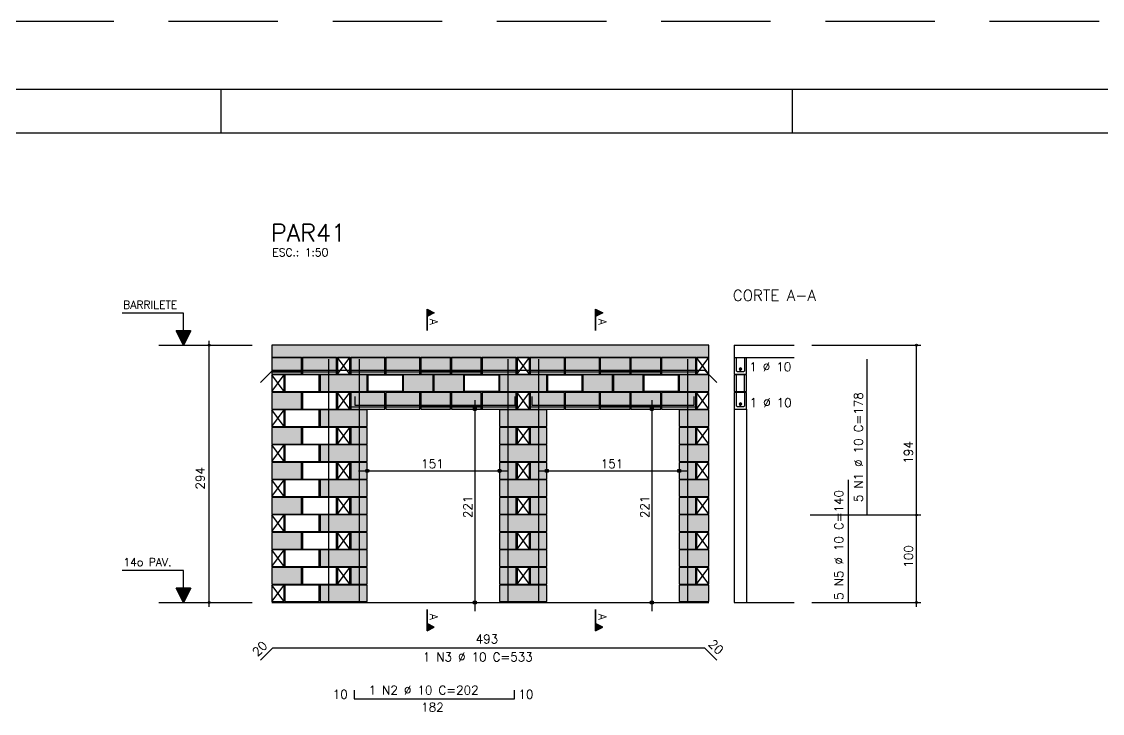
# Model space of a CAD drawing. Extents: x -1.9 to 86, y -1.6 to 60.9.
# Drawn here: x 16.45 to 41.12, y 45.14 to 60.95 of the extents above; entities that cross this region are included whole.
import ezdxf

# ---------------------------------------------------------------- set-up
doc = ezdxf.new("R2010")
doc.units = 0
doc.header["$MEASUREMENT"] = 0
doc.linetypes.add('HIDDEN', pattern=[0.375, 0.25, -0.125])
doc.layers.get('0').update_dxf_attribs({"linetype": 'CONTINUOUS'})
doc.layers.get('Defpoints').update_dxf_attribs({"linetype": 'CONTINUOUS'})
for name, color, linetype in [('ARQ_FOLHA', 7, 'CONTINUOUS'), ('PENA_01', 1, 'CONTINUOUS'), ('PENA_02', 2, 'CONTINUOUS'), ('PENA_03', 3, 'CONTINUOUS'), ('PENA_05', 5, 'CONTINUOUS'), ('PENA_06', 6, 'CONTINUOUS'), ('PENA_09', 254, 'CONTINUOUS'), ('PENA_11', 252, 'CONTINUOUS'), ('PENA_19', 240, 'CONTINUOUS'), ('PENA_21', 100, 'CONTINUOUS'), ('PENA_23', 50, 'CONTINUOUS')]:
    doc.layers.add(name, color=color, linetype=linetype)
doc.styles.get("Standard").update_dxf_attribs({"font": 'ROMANS.SHX'})

# ---------------------------------------------------------------- blocks, each defined once
blk = doc.blocks.new('FOLHA A1 - 841 X 594')
at = {"layer": 'ARQ_FOLHA', "color": 1}
for p, q in [((-631, 584), (-631, 594)), ((-500.5, 584), (-500.5, 594))]:
    blk.add_line(p, q, dxfattribs=at)
for points in [[(-841, 0), (0, 0), (0, 594), (-841, 594)], [(-816, 10), (-10, 10), (-10, 584), (-816, 584)]]:
    blk.add_lwpolyline(points, close=True, dxfattribs=at)
at = {"layer": 'Defpoints', "color": 8, "linetype": 'HIDDEN', "ltscale": 100}
blk.add_lwpolyline([(-860.5, 609.5), (-860.5, -15.5), (19.5, -15.5), (19.5, 609.5)], close=True, dxfattribs=at)
blk = doc.blocks.new('*U24')
blk.add_blockref('FOLHA A1 - 841 X 594', (0, 0))

msp = doc.modelspace()

# ---------------------------------------------------------------- linework, layer by layer
at = {"layer": 'PENA_01', "linetype": 'Continuous'}
for p, q in [((19.582, 53.553), (21.713, 53.553)), ((22.161, 52.943), (22.841, 52.943)), ((22.861, 52.943), (23.641, 52.943)), ((23.961, 52.943), (24.741, 52.943)), ((24.761, 52.943), (25.541, 52.943)), ((25.561, 52.943), (26.241, 52.943)), ((26.261, 52.943), (26.941, 52.943)), ((26.961, 52.943), (27.741, 52.943)), ((28.061, 52.943), (28.841, 52.943)), ((28.861, 52.943), (29.641, 52.943)), ((29.661, 52.943), (30.341, 52.943)), ((30.361, 52.943), (31.041, 52.943)), ((31.061, 52.943), (31.841, 52.943)), ((23.961, 52.143), (24.741, 52.143)), ((24.761, 52.143), (25.541, 52.143)), ((25.561, 52.143), (26.241, 52.143)), ((26.261, 52.143), (26.941, 52.143)), ((26.795, 52.293), (26.795, 47.473)), ((26.801, 52.093), (26.995, 52.093)), ((26.961, 52.143), (27.741, 52.143)), ((28.061, 52.143), (28.841, 52.143)), ((28.861, 52.143), (29.641, 52.143)), ((29.661, 52.143), (30.341, 52.143)), ((30.361, 52.143), (31.041, 52.143)), ((30.836, 52.293), (30.836, 47.473)), ((30.901, 52.093), (31.036, 52.093)), ((31.061, 52.143), (31.841, 52.143)), ((24.141, 50.683), (27.561, 50.683)), ((28.241, 50.683), (31.661, 50.683)), ((19.582, 47.673), (21.713, 47.673)), ((26.66, 47.673), (26.995, 47.673)), ((30.964, 47.673), (31.036, 47.673))]:
    msp.add_line(p, q, dxfattribs=at)
at = {"layer": 'PENA_02', "linetype": 'Continuous'}
for p, q in [((23.941, 53.273), (23.661, 53.273)), ((23.661, 53.273), (23.661, 52.893)), ((23.941, 52.893), (23.941, 53.273)), ((28.041, 53.273), (27.761, 53.273)), ((27.761, 53.273), (27.761, 52.893)), ((28.041, 52.893), (28.041, 53.273)), ((32.141, 53.273), (31.861, 53.273)), ((31.861, 53.273), (31.861, 52.893)), ((32.141, 52.893), (32.141, 53.273)), ((22.441, 52.873), (22.161, 52.873)), ((22.161, 52.873), (22.161, 52.493)), ((22.441, 52.493), (22.441, 52.873)), ((23.661, 52.893), (23.941, 52.893)), ((27.761, 52.893), (28.041, 52.893)), ((31.861, 52.893), (32.141, 52.893)), ((22.161, 52.493), (22.441, 52.493)), ((23.941, 52.473), (23.661, 52.473)), ((23.661, 52.473), (23.661, 52.093)), ((23.941, 52.093), (23.941, 52.473)), ((28.041, 52.473), (27.761, 52.473)), ((27.761, 52.473), (27.761, 52.093)), ((28.041, 52.093), (28.041, 52.473)), ((32.141, 52.473), (31.861, 52.473)), ((31.861, 52.473), (31.861, 52.093)), ((32.141, 52.093), (32.141, 52.473)), ((22.441, 52.073), (22.161, 52.073)), ((22.161, 52.073), (22.161, 51.693)), ((22.441, 51.693), (22.441, 52.073)), ((23.661, 52.093), (23.941, 52.093)), ((27.761, 52.093), (28.041, 52.093)), ((31.861, 52.093), (32.141, 52.093)), ((22.161, 51.693), (22.441, 51.693)), ((23.941, 51.673), (23.661, 51.673)), ((23.661, 51.673), (23.661, 51.293)), ((23.941, 51.293), (23.941, 51.673)), ((28.041, 51.673), (27.761, 51.673)), ((27.761, 51.673), (27.761, 51.293)), ((28.041, 51.293), (28.041, 51.673)), ((32.141, 51.673), (31.861, 51.673)), ((31.861, 51.673), (31.861, 51.293)), ((32.141, 51.293), (32.141, 51.673)), ((22.441, 51.273), (22.161, 51.273)), ((22.161, 51.273), (22.161, 50.893)), ((22.441, 50.893), (22.441, 51.273)), ((23.661, 51.293), (23.941, 51.293)), ((27.761, 51.293), (28.041, 51.293)), ((31.861, 51.293), (32.141, 51.293)), ((22.161, 50.893), (22.441, 50.893)), ((23.941, 50.873), (23.661, 50.873)), ((23.661, 50.873), (23.661, 50.493)), ((23.941, 50.493), (23.941, 50.873)), ((28.041, 50.873), (27.761, 50.873)), ((27.761, 50.873), (27.761, 50.493)), ((28.041, 50.493), (28.041, 50.873)), ((32.141, 50.873), (31.861, 50.873)), ((31.861, 50.873), (31.861, 50.493)), ((32.141, 50.493), (32.141, 50.873)), ((22.441, 50.473), (22.161, 50.473)), ((22.161, 50.473), (22.161, 50.093)), ((22.441, 50.093), (22.441, 50.473)), ((23.661, 50.493), (23.941, 50.493)), ((27.761, 50.493), (28.041, 50.493)), ((31.861, 50.493), (32.141, 50.493)), ((22.161, 50.093), (22.441, 50.093)), ((23.941, 50.073), (23.661, 50.073)), ((23.661, 50.073), (23.661, 49.693)), ((23.941, 49.693), (23.941, 50.073)), ((28.041, 50.073), (27.761, 50.073)), ((27.761, 50.073), (27.761, 49.693)), ((28.041, 49.693), (28.041, 50.073)), ((32.141, 50.073), (31.861, 50.073)), ((31.861, 50.073), (31.861, 49.693)), ((32.141, 49.693), (32.141, 50.073)), ((22.441, 49.673), (22.161, 49.673)), ((22.161, 49.673), (22.161, 49.293)), ((22.441, 49.293), (22.441, 49.673)), ((23.661, 49.693), (23.941, 49.693)), ((27.761, 49.693), (28.041, 49.693)), ((31.861, 49.693), (32.141, 49.693)), ((22.161, 49.293), (22.441, 49.293)), ((23.941, 49.273), (23.661, 49.273)), ((23.661, 49.273), (23.661, 48.893)), ((23.941, 48.893), (23.941, 49.273)), ((28.041, 49.273), (27.761, 49.273)), ((27.761, 49.273), (27.761, 48.893)), ((28.041, 48.893), (28.041, 49.273)), ((32.141, 49.273), (31.861, 49.273)), ((31.861, 49.273), (31.861, 48.893)), ((32.141, 48.893), (32.141, 49.273)), ((22.441, 48.873), (22.161, 48.873)), ((22.161, 48.873), (22.161, 48.493)), ((22.441, 48.493), (22.441, 48.873)), ((23.661, 48.893), (23.941, 48.893)), ((27.761, 48.893), (28.041, 48.893)), ((31.861, 48.893), (32.141, 48.893)), ((22.161, 48.493), (22.441, 48.493)), ((23.941, 48.473), (23.661, 48.473)), ((23.661, 48.473), (23.661, 48.093)), ((23.941, 48.093), (23.941, 48.473)), ((28.041, 48.473), (27.761, 48.473)), ((27.761, 48.473), (27.761, 48.093)), ((28.041, 48.093), (28.041, 48.473)), ((32.141, 48.473), (31.861, 48.473)), ((31.861, 48.473), (31.861, 48.093)), ((32.141, 48.093), (32.141, 48.473)), ((22.441, 48.073), (22.161, 48.073)), ((22.161, 48.073), (22.161, 47.693)), ((22.441, 47.693), (22.441, 48.073)), ((23.661, 48.093), (23.941, 48.093)), ((27.761, 48.093), (28.041, 48.093)), ((31.861, 48.093), (32.141, 48.093)), ((22.161, 47.693), (22.441, 47.693)), ((22.161, 47.673), (32.141, 47.673))]:
    msp.add_line(p, q, dxfattribs=at)
for points in [[(22.161, 53.273), (32.141, 53.273), (32.141, 53.553), (22.161, 53.553), (22.161, 53.273)], [(22.161, 52.893), (22.841, 52.893), (22.841, 53.273), (22.161, 53.273), (22.161, 52.893)], [(22.861, 52.893), (23.641, 52.893), (23.641, 53.273), (22.861, 53.273), (22.861, 52.893)], [(23.961, 52.893), (24.741, 52.893), (24.741, 53.273), (23.961, 53.273), (23.961, 52.893)], [(24.761, 52.893), (25.541, 52.893), (25.541, 53.273), (24.761, 53.273), (24.761, 52.893)], [(25.561, 52.893), (26.241, 52.893), (26.241, 53.273), (25.561, 53.273), (25.561, 52.893)], [(26.261, 52.893), (26.941, 52.893), (26.941, 53.273), (26.261, 53.273), (26.261, 52.893)], [(26.961, 52.893), (27.741, 52.893), (27.741, 53.273), (26.961, 53.273), (26.961, 52.893)], [(28.061, 52.893), (28.841, 52.893), (28.841, 53.273), (28.061, 53.273), (28.061, 52.893)], [(28.861, 52.893), (29.641, 52.893), (29.641, 53.273), (28.861, 53.273), (28.861, 52.893)], [(29.661, 52.893), (30.341, 52.893), (30.341, 53.273), (29.661, 53.273), (29.661, 52.893)], [(30.361, 52.893), (31.041, 52.893), (31.041, 53.273), (30.361, 53.273), (30.361, 52.893)], [(31.061, 52.893), (31.841, 52.893), (31.841, 53.273), (31.061, 53.273), (31.061, 52.893)], [(22.461, 52.493), (23.241, 52.493), (23.241, 52.873), (22.461, 52.873), (22.461, 52.493)], [(23.261, 52.493), (24.341, 52.493), (24.341, 52.873), (23.261, 52.873), (23.261, 52.493)], [(24.361, 52.873), (25.141, 52.873), (25.141, 52.493), (24.361, 52.493), (24.361, 52.873)], [(25.161, 52.493), (25.841, 52.493), (25.841, 52.873), (25.161, 52.873), (25.161, 52.493)], [(25.861, 52.493), (26.541, 52.493), (26.541, 52.873), (25.861, 52.873), (25.861, 52.493)], [(26.561, 52.873), (27.341, 52.873), (27.341, 52.493), (26.561, 52.493), (26.561, 52.873)], [(27.361, 52.493), (28.441, 52.493), (28.441, 52.873), (27.361, 52.873), (27.361, 52.493)], [(28.461, 52.873), (29.241, 52.873), (29.241, 52.493), (28.461, 52.493), (28.461, 52.873)], [(29.261, 52.493), (29.941, 52.493), (29.941, 52.873), (29.261, 52.873), (29.261, 52.493)], [(29.961, 52.493), (30.641, 52.493), (30.641, 52.873), (29.961, 52.873), (29.961, 52.493)], [(30.661, 52.873), (31.441, 52.873), (31.441, 52.493), (30.661, 52.493), (30.661, 52.873)], [(31.461, 52.493), (32.141, 52.493), (32.141, 52.873), (31.461, 52.873), (31.461, 52.493)], [(22.161, 52.093), (22.841, 52.093), (22.841, 52.473), (22.161, 52.473), (22.161, 52.093)], [(22.861, 52.093), (23.641, 52.093), (23.641, 52.473), (22.861, 52.473), (22.861, 52.093)], [(23.961, 52.093), (24.741, 52.093), (24.741, 52.473), (23.961, 52.473), (23.961, 52.093)], [(24.761, 52.093), (25.541, 52.093), (25.541, 52.473), (24.761, 52.473), (24.761, 52.093)], [(25.561, 52.093), (26.241, 52.093), (26.241, 52.473), (25.561, 52.473), (25.561, 52.093)], [(26.261, 52.093), (26.941, 52.093), (26.941, 52.473), (26.261, 52.473), (26.261, 52.093)], [(26.961, 52.093), (27.741, 52.093), (27.741, 52.473), (26.961, 52.473), (26.961, 52.093)], [(28.061, 52.093), (28.841, 52.093), (28.841, 52.473), (28.061, 52.473), (28.061, 52.093)], [(28.861, 52.093), (29.641, 52.093), (29.641, 52.473), (28.861, 52.473), (28.861, 52.093)], [(29.661, 52.093), (30.341, 52.093), (30.341, 52.473), (29.661, 52.473), (29.661, 52.093)], [(30.361, 52.093), (31.041, 52.093), (31.041, 52.473), (30.361, 52.473), (30.361, 52.093)], [(31.061, 52.093), (31.841, 52.093), (31.841, 52.473), (31.061, 52.473), (31.061, 52.093)], [(22.461, 51.693), (23.241, 51.693), (23.241, 52.073), (22.461, 52.073), (22.461, 51.693)], [(23.261, 51.693), (24.341, 51.693), (24.341, 52.073), (23.261, 52.073), (23.261, 51.693)], [(27.361, 51.693), (28.441, 51.693), (28.441, 52.073), (27.361, 52.073), (27.361, 51.693)], [(31.461, 51.693), (32.141, 51.693), (32.141, 52.073), (31.461, 52.073), (31.461, 51.693)], [(22.161, 51.293), (22.841, 51.293), (22.841, 51.673), (22.161, 51.673), (22.161, 51.293)], [(22.861, 51.293), (23.641, 51.293), (23.641, 51.673), (22.861, 51.673), (22.861, 51.293)], [(23.961, 51.293), (24.341, 51.293), (24.341, 51.673), (23.961, 51.673), (23.961, 51.293)], [(27.361, 51.293), (27.741, 51.293), (27.741, 51.673), (27.361, 51.673), (27.361, 51.293)], [(28.061, 51.293), (28.441, 51.293), (28.441, 51.673), (28.061, 51.673), (28.061, 51.293)], [(31.461, 51.293), (31.841, 51.293), (31.841, 51.673), (31.461, 51.673), (31.461, 51.293)], [(22.461, 50.893), (23.241, 50.893), (23.241, 51.273), (22.461, 51.273), (22.461, 50.893)], [(23.261, 50.893), (24.341, 50.893), (24.341, 51.273), (23.261, 51.273), (23.261, 50.893)], [(27.361, 50.893), (28.441, 50.893), (28.441, 51.273), (27.361, 51.273), (27.361, 50.893)], [(31.461, 50.893), (32.141, 50.893), (32.141, 51.273), (31.461, 51.273), (31.461, 50.893)], [(22.161, 50.493), (22.841, 50.493), (22.841, 50.873), (22.161, 50.873), (22.161, 50.493)], [(22.861, 50.493), (23.641, 50.493), (23.641, 50.873), (22.861, 50.873), (22.861, 50.493)], [(23.961, 50.493), (24.341, 50.493), (24.341, 50.873), (23.961, 50.873), (23.961, 50.493)], [(27.361, 50.493), (27.741, 50.493), (27.741, 50.873), (27.361, 50.873), (27.361, 50.493)], [(28.061, 50.493), (28.441, 50.493), (28.441, 50.873), (28.061, 50.873), (28.061, 50.493)], [(31.461, 50.493), (31.841, 50.493), (31.841, 50.873), (31.461, 50.873), (31.461, 50.493)], [(22.461, 50.093), (23.241, 50.093), (23.241, 50.473), (22.461, 50.473), (22.461, 50.093)], [(23.261, 50.093), (24.341, 50.093), (24.341, 50.473), (23.261, 50.473), (23.261, 50.093)], [(27.361, 50.093), (28.441, 50.093), (28.441, 50.473), (27.361, 50.473), (27.361, 50.093)], [(31.461, 50.093), (32.141, 50.093), (32.141, 50.473), (31.461, 50.473), (31.461, 50.093)], [(22.161, 49.693), (22.841, 49.693), (22.841, 50.073), (22.161, 50.073), (22.161, 49.693)], [(22.861, 49.693), (23.641, 49.693), (23.641, 50.073), (22.861, 50.073), (22.861, 49.693)], [(23.961, 49.693), (24.341, 49.693), (24.341, 50.073), (23.961, 50.073), (23.961, 49.693)], [(27.361, 49.693), (27.741, 49.693), (27.741, 50.073), (27.361, 50.073), (27.361, 49.693)], [(28.061, 49.693), (28.441, 49.693), (28.441, 50.073), (28.061, 50.073), (28.061, 49.693)], [(31.461, 49.693), (31.841, 49.693), (31.841, 50.073), (31.461, 50.073), (31.461, 49.693)], [(22.461, 49.293), (23.241, 49.293), (23.241, 49.673), (22.461, 49.673), (22.461, 49.293)], [(23.261, 49.293), (24.341, 49.293), (24.341, 49.673), (23.261, 49.673), (23.261, 49.293)], [(27.361, 49.293), (28.441, 49.293), (28.441, 49.673), (27.361, 49.673), (27.361, 49.293)], [(31.461, 49.293), (32.141, 49.293), (32.141, 49.673), (31.461, 49.673), (31.461, 49.293)], [(22.161, 48.893), (22.841, 48.893), (22.841, 49.273), (22.161, 49.273), (22.161, 48.893)], [(22.861, 48.893), (23.641, 48.893), (23.641, 49.273), (22.861, 49.273), (22.861, 48.893)], [(23.961, 48.893), (24.341, 48.893), (24.341, 49.273), (23.961, 49.273), (23.961, 48.893)], [(27.361, 48.893), (27.741, 48.893), (27.741, 49.273), (27.361, 49.273), (27.361, 48.893)], [(28.061, 48.893), (28.441, 48.893), (28.441, 49.273), (28.061, 49.273), (28.061, 48.893)], [(31.461, 48.893), (31.841, 48.893), (31.841, 49.273), (31.461, 49.273), (31.461, 48.893)], [(22.461, 48.493), (23.241, 48.493), (23.241, 48.873), (22.461, 48.873), (22.461, 48.493)], [(23.261, 48.493), (24.341, 48.493), (24.341, 48.873), (23.261, 48.873), (23.261, 48.493)], [(27.361, 48.493), (28.441, 48.493), (28.441, 48.873), (27.361, 48.873), (27.361, 48.493)], [(31.461, 48.493), (32.141, 48.493), (32.141, 48.873), (31.461, 48.873), (31.461, 48.493)], [(22.161, 48.093), (22.841, 48.093), (22.841, 48.473), (22.161, 48.473), (22.161, 48.093)], [(22.861, 48.093), (23.641, 48.093), (23.641, 48.473), (22.861, 48.473), (22.861, 48.093)], [(23.961, 48.093), (24.341, 48.093), (24.341, 48.473), (23.961, 48.473), (23.961, 48.093)], [(27.361, 48.093), (27.741, 48.093), (27.741, 48.473), (27.361, 48.473), (27.361, 48.093)], [(28.061, 48.093), (28.441, 48.093), (28.441, 48.473), (28.061, 48.473), (28.061, 48.093)], [(31.461, 48.093), (31.841, 48.093), (31.841, 48.473), (31.461, 48.473), (31.461, 48.093)], [(22.461, 47.693), (23.241, 47.693), (23.241, 48.073), (22.461, 48.073), (22.461, 47.693)], [(23.261, 47.693), (24.341, 47.693), (24.341, 48.073), (23.261, 48.073), (23.261, 47.693)], [(27.361, 47.693), (28.441, 47.693), (28.441, 48.073), (27.361, 48.073), (27.361, 47.693)], [(31.461, 47.693), (32.141, 47.693), (32.141, 48.073), (31.461, 48.073), (31.461, 47.693)]]:
    msp.add_lwpolyline(points, dxfattribs=at)
for centre, radius in [((20.728, 53.553), 0.02), ((20.728, 53.553), 0.01), ((36.881, 53.553), 0.02), ((36.881, 53.553), 0.01), ((26.795, 52.093), 0.04), ((26.795, 52.093), 0.02), ((30.836, 52.093), 0.04), ((30.836, 52.093), 0.02), ((24.341, 50.683), 0.04), ((24.341, 50.683), 0.02), ((27.361, 50.683), 0.04), ((27.361, 50.683), 0.02), ((28.441, 50.683), 0.04), ((28.441, 50.683), 0.02), ((31.461, 50.683), 0.04), ((31.461, 50.683), 0.02), ((36.881, 49.673), 0.02), ((36.881, 49.673), 0.01), ((20.728, 47.673), 0.02), ((20.728, 47.673), 0.01), ((26.795, 47.673), 0.04), ((26.795, 47.673), 0.02), ((30.836, 47.673), 0.04), ((30.836, 47.673), 0.02), ((36.881, 47.673), 0.02), ((36.881, 47.673), 0.01)]:
    msp.add_circle(centre, radius, dxfattribs=at)
at = {"layer": 'PENA_03', "linetype": 'Continuous'}
for p, q in [((25.704, 53.889), (25.704, 54.375)), ((25.704, 54.375), (25.87, 54.292)), ((25.705, 54.374), (25.705, 54.21)), ((25.705, 54.374), (25.869, 54.292)), ((25.869, 54.292), (25.705, 54.21)), ((25.87, 54.292), (25.705, 54.21)), ((25.717, 54.369), (25.717, 54.216)), ((25.73, 54.363), (25.73, 54.222)), ((25.743, 54.356), (25.743, 54.229)), ((25.755, 54.35), (25.755, 54.235)), ((25.768, 54.343), (25.768, 54.241)), ((25.781, 54.337), (25.781, 54.248)), ((25.794, 54.331), (25.794, 54.254)), ((25.807, 54.324), (25.807, 54.26)), ((25.819, 54.318), (25.819, 54.267)), ((25.832, 54.311), (25.832, 54.273)), ((25.845, 54.305), (25.845, 54.28)), ((25.858, 54.299), (25.858, 54.286)), ((29.553, 53.889), (29.553, 54.375)), ((29.553, 54.375), (29.719, 54.292)), ((29.554, 54.374), (29.554, 54.21)), ((29.554, 54.374), (29.718, 54.292)), ((29.718, 54.292), (29.554, 54.21)), ((29.719, 54.292), (29.554, 54.21)), ((29.566, 54.369), (29.566, 54.216)), ((29.579, 54.363), (29.579, 54.222)), ((29.592, 54.356), (29.592, 54.229)), ((29.604, 54.35), (29.604, 54.235)), ((29.617, 54.343), (29.617, 54.241)), ((29.63, 54.337), (29.63, 54.248)), ((29.643, 54.331), (29.643, 54.254)), ((29.655, 54.324), (29.655, 54.26)), ((29.668, 54.318), (29.668, 54.267)), ((29.681, 54.311), (29.681, 54.273)), ((29.694, 54.305), (29.694, 54.28)), ((29.707, 54.299), (29.707, 54.286)), ((20.141, 54.284), (18.741, 54.284)), ((20.141, 53.884), (20.141, 54.284)), ((20.143, 53.884), (20.143, 54.286)), ((25.705, 54.21), (25.705, 53.889)), ((29.554, 54.21), (29.554, 53.889)), ((20.142, 53.553), (19.976, 53.884)), ((19.976, 53.884), (20.141, 53.884)), ((20.142, 53.556), (19.978, 53.883)), ((20.306, 53.883), (19.978, 53.883)), ((20.295, 53.859), (19.989, 53.859)), ((20.282, 53.833), (20.002, 53.833)), ((20.27, 53.808), (20.014, 53.808)), ((20.308, 53.884), (20.142, 53.553)), ((20.306, 53.883), (20.142, 53.556)), ((20.143, 53.884), (20.308, 53.884)), ((20.257, 53.782), (20.027, 53.782)), ((20.244, 53.757), (20.04, 53.757)), ((20.231, 53.731), (20.053, 53.731)), ((20.219, 53.706), (20.065, 53.706)), ((20.206, 53.68), (20.078, 53.68)), ((20.193, 53.655), (20.091, 53.655)), ((20.18, 53.629), (20.104, 53.629)), ((20.168, 53.604), (20.116, 53.604)), ((20.155, 53.578), (20.129, 53.578)), ((20.728, 47.572), (20.728, 53.653)), ((32.721, 53.553), (32.721, 52.893)), ((32.721, 53.553), (34.091, 53.553)), ((34.491, 53.553), (36.981, 53.553)), ((36.881, 47.572), (36.881, 53.553)), ((23.661, 52.893), (23.941, 53.273)), ((23.941, 52.893), (23.661, 53.273)), ((27.761, 52.893), (28.041, 53.273)), ((28.041, 52.893), (27.761, 53.273)), ((31.861, 52.893), (32.141, 53.273)), ((32.141, 52.893), (31.861, 53.273)), ((32.721, 53.273), (34.091, 53.273)), ((22.161, 52.493), (22.441, 52.873)), ((22.441, 52.493), (22.161, 52.873)), ((32.771, 52.493), (32.771, 52.873)), ((32.951, 52.493), (32.951, 52.873)), ((23.661, 52.093), (23.941, 52.473)), ((23.941, 52.093), (23.661, 52.473)), ((27.761, 52.093), (28.041, 52.473)), ((28.041, 52.093), (27.761, 52.473)), ((31.861, 52.093), (32.141, 52.473)), ((32.141, 52.093), (31.861, 52.473)), ((33.001, 52.473), (32.721, 52.473)), ((32.721, 52.473), (32.721, 52.093)), ((22.161, 51.693), (22.441, 52.073)), ((22.441, 51.693), (22.161, 52.073)), ((26.601, 52.093), (26.601, 52.093)), ((30.701, 52.093), (30.701, 52.093)), ((32.721, 52.093), (32.721, 47.673)), ((33.001, 52.093), (33.001, 47.673)), ((23.661, 51.293), (23.941, 51.673)), ((23.941, 51.293), (23.661, 51.673)), ((27.761, 51.293), (28.041, 51.673)), ((28.041, 51.293), (27.761, 51.673)), ((31.861, 51.293), (32.141, 51.673)), ((32.141, 51.293), (31.861, 51.673)), ((22.161, 50.893), (22.441, 51.273)), ((22.441, 50.893), (22.161, 51.273)), ((23.661, 50.493), (23.941, 50.873)), ((23.941, 50.493), (23.661, 50.873)), ((27.761, 50.493), (28.041, 50.873)), ((28.041, 50.493), (27.761, 50.873)), ((31.861, 50.493), (32.141, 50.873)), ((32.141, 50.493), (31.861, 50.873)), ((24.341, 50.683), (24.341, 50.683)), ((27.361, 50.683), (27.361, 50.683)), ((28.441, 50.683), (28.441, 50.683)), ((31.461, 50.683), (31.461, 50.683)), ((22.161, 50.093), (22.441, 50.473)), ((22.441, 50.093), (22.161, 50.473)), ((23.661, 49.693), (23.941, 50.073)), ((23.941, 49.693), (23.661, 50.073)), ((27.761, 49.693), (28.041, 50.073)), ((28.041, 49.693), (27.761, 50.073)), ((31.861, 49.693), (32.141, 50.073)), ((32.141, 49.693), (31.861, 50.073)), ((22.161, 49.293), (22.441, 49.673)), ((22.441, 49.293), (22.161, 49.673)), ((34.449, 49.673), (36.981, 49.673)), ((23.661, 48.893), (23.941, 49.273)), ((23.941, 48.893), (23.661, 49.273)), ((27.761, 48.893), (28.041, 49.273)), ((28.041, 48.893), (27.761, 49.273)), ((31.861, 48.893), (32.141, 49.273)), ((32.141, 48.893), (31.861, 49.273)), ((22.161, 48.493), (22.441, 48.873)), ((22.441, 48.493), (22.161, 48.873)), ((20.141, 48.404), (18.741, 48.404)), ((20.141, 48.004), (20.141, 48.404)), ((20.143, 48.004), (20.143, 48.406)), ((23.661, 48.093), (23.941, 48.473)), ((23.941, 48.093), (23.661, 48.473)), ((27.761, 48.093), (28.041, 48.473)), ((28.041, 48.093), (27.761, 48.473)), ((31.861, 48.093), (32.141, 48.473)), ((32.141, 48.093), (31.861, 48.473)), ((20.142, 47.673), (19.976, 48.004)), ((19.976, 48.004), (20.141, 48.004)), ((20.142, 47.676), (19.978, 48.003)), ((20.306, 48.003), (19.978, 48.003)), ((20.295, 47.979), (19.989, 47.979)), ((20.282, 47.953), (20.002, 47.953)), ((20.27, 47.928), (20.014, 47.928)), ((20.257, 47.902), (20.027, 47.902)), ((20.244, 47.877), (20.04, 47.877)), ((20.308, 48.004), (20.142, 47.673)), ((20.306, 48.003), (20.142, 47.676)), ((20.143, 48.004), (20.308, 48.004)), ((22.161, 47.693), (22.441, 48.073)), ((22.441, 47.693), (22.161, 48.073)), ((20.231, 47.851), (20.053, 47.851)), ((20.219, 47.826), (20.065, 47.826)), ((20.206, 47.8), (20.078, 47.8)), ((20.193, 47.775), (20.091, 47.775)), ((20.18, 47.749), (20.104, 47.749)), ((20.168, 47.724), (20.116, 47.724)), ((20.155, 47.698), (20.129, 47.698)), ((26.46, 47.673), (26.46, 47.673)), ((30.764, 47.673), (30.764, 47.673)), ((32.721, 47.673), (34.091, 47.673)), ((34.491, 47.673), (36.981, 47.673)), ((25.704, 47.512), (25.704, 47.026)), ((25.705, 47.191), (25.705, 47.512)), ((29.553, 47.512), (29.553, 47.026)), ((29.554, 47.191), (29.554, 47.512)), ((25.705, 47.027), (25.705, 47.191)), ((25.869, 47.109), (25.705, 47.191)), ((25.87, 47.109), (25.705, 47.191)), ((25.717, 47.032), (25.717, 47.185)), ((25.73, 47.039), (25.73, 47.179)), ((25.743, 47.045), (25.743, 47.173)), ((25.755, 47.051), (25.755, 47.166)), ((25.768, 47.058), (25.768, 47.16)), ((25.781, 47.064), (25.781, 47.153)), ((25.794, 47.07), (25.794, 47.147)), ((25.807, 47.077), (25.807, 47.141)), ((25.819, 47.083), (25.819, 47.134)), ((29.554, 47.027), (29.554, 47.191)), ((29.718, 47.109), (29.554, 47.191)), ((29.719, 47.109), (29.554, 47.191)), ((29.566, 47.032), (29.566, 47.185)), ((29.579, 47.039), (29.579, 47.179)), ((29.592, 47.045), (29.592, 47.173)), ((29.604, 47.051), (29.604, 47.166)), ((29.617, 47.058), (29.617, 47.16)), ((29.63, 47.064), (29.63, 47.153)), ((29.643, 47.07), (29.643, 47.147)), ((29.655, 47.077), (29.655, 47.141)), ((29.668, 47.083), (29.668, 47.134)), ((25.704, 47.026), (25.87, 47.109)), ((25.705, 47.027), (25.869, 47.109)), ((25.832, 47.09), (25.832, 47.128)), ((25.845, 47.096), (25.845, 47.122)), ((25.858, 47.102), (25.858, 47.115)), ((29.553, 47.026), (29.719, 47.109)), ((29.554, 47.027), (29.718, 47.109)), ((29.681, 47.09), (29.681, 47.128)), ((29.694, 47.096), (29.694, 47.122)), ((29.707, 47.102), (29.707, 47.115))]:
    msp.add_line(p, q, dxfattribs=at)
for points in [[(32.721, 52.893), (33.001, 52.893), (33.001, 53.273)], [(32.951, 53.273), (32.951, 52.963), (32.931, 52.943), (32.791, 52.943), (32.771, 52.963), (32.771, 53.273)], [(32.721, 52.493), (33.001, 52.493), (33.001, 52.873), (32.721, 52.873), (32.721, 52.493)], [(32.887, 53.008), (32.885, 53.018), (32.879, 53.026), (32.87, 53.031), (32.86, 53.032), (32.85, 53.029), (32.842, 53.022), (32.838, 53.013), (32.838, 53.002), (32.842, 52.993), (32.85, 52.986), (32.86, 52.983), (32.87, 52.984), (32.879, 52.989), (32.885, 52.997), (32.887, 53.008)], [(32.721, 52.093), (33.001, 52.093), (33.001, 52.473)], [(32.951, 52.473), (32.951, 52.163), (32.931, 52.143), (32.791, 52.143), (32.771, 52.163), (32.771, 52.473)], [(32.887, 52.208), (32.885, 52.218), (32.879, 52.226), (32.87, 52.231), (32.86, 52.232), (32.85, 52.229), (32.842, 52.222), (32.838, 52.213), (32.838, 52.202), (32.842, 52.193), (32.85, 52.186), (32.86, 52.183), (32.87, 52.184), (32.879, 52.189), (32.885, 52.197), (32.887, 52.208)]]:
    msp.add_lwpolyline(points, dxfattribs=at)
for centre in [(32.862, 53.008), (32.862, 52.208)]:
    msp.add_circle(centre, 0.025, dxfattribs=at)
for points in [[(32.887, 53.008), (32.842, 53.022), (32.838, 53.013)], [(32.887, 53.008), (32.838, 53.013), (32.838, 53.002)], [(32.887, 53.008), (32.838, 53.002), (32.842, 52.993)], [(32.887, 53.008), (32.85, 53.029), (32.839, 53.016)], [(32.887, 53.008), (32.839, 53.016), (32.839, 52.999)], [(32.887, 53.008), (32.839, 52.999), (32.85, 52.986)], [(32.887, 53.008), (32.85, 53.029), (32.842, 53.022)], [(32.887, 53.008), (32.842, 52.993), (32.85, 52.986)], [(32.887, 53.008), (32.867, 53.032), (32.85, 53.029)], [(32.887, 53.008), (32.86, 53.032), (32.85, 53.029)], [(32.887, 53.008), (32.85, 52.986), (32.867, 52.983)], [(32.887, 53.008), (32.85, 52.986), (32.86, 52.983)], [(32.887, 53.008), (32.87, 53.031), (32.86, 53.032)], [(32.887, 53.008), (32.86, 52.983), (32.87, 52.984)], [(32.887, 53.008), (32.881, 53.024), (32.867, 53.032)], [(32.887, 53.008), (32.867, 52.983), (32.881, 52.991)], [(32.887, 53.008), (32.879, 53.026), (32.87, 53.031)], [(32.887, 53.008), (32.87, 52.984), (32.879, 52.989)], [(32.887, 53.008), (32.885, 53.018), (32.879, 53.026)], [(32.887, 53.008), (32.879, 52.989), (32.885, 52.997)], [(32.887, 53.008), (32.881, 52.991), (32.887, 53.008)], [(32.887, 53.008), (32.885, 52.997), (32.887, 53.008)], [(32.887, 52.208), (32.842, 52.222), (32.838, 52.213)], [(32.887, 52.208), (32.838, 52.213), (32.838, 52.202)], [(32.887, 52.208), (32.838, 52.202), (32.842, 52.193)], [(32.887, 52.208), (32.85, 52.229), (32.839, 52.216)], [(32.887, 52.208), (32.839, 52.216), (32.839, 52.199)], [(32.887, 52.208), (32.839, 52.199), (32.85, 52.186)], [(32.887, 52.208), (32.85, 52.229), (32.842, 52.222)], [(32.887, 52.208), (32.842, 52.193), (32.85, 52.186)], [(32.887, 52.208), (32.867, 52.232), (32.85, 52.229)], [(32.887, 52.208), (32.86, 52.232), (32.85, 52.229)], [(32.887, 52.208), (32.85, 52.186), (32.867, 52.183)], [(32.887, 52.208), (32.85, 52.186), (32.86, 52.183)], [(32.887, 52.208), (32.87, 52.231), (32.86, 52.232)], [(32.887, 52.208), (32.86, 52.183), (32.87, 52.184)], [(32.887, 52.208), (32.881, 52.224), (32.867, 52.232)], [(32.887, 52.208), (32.867, 52.183), (32.881, 52.191)], [(32.887, 52.208), (32.879, 52.226), (32.87, 52.231)], [(32.887, 52.208), (32.87, 52.184), (32.879, 52.189)], [(32.887, 52.208), (32.885, 52.218), (32.879, 52.226)], [(32.887, 52.208), (32.879, 52.189), (32.885, 52.197)], [(32.887, 52.208), (32.881, 52.191), (32.887, 52.208)], [(32.887, 52.208), (32.885, 52.197), (32.887, 52.208)]]:
    msp.add_solid(points, dxfattribs=at)
at = {"layer": 'PENA_05', "linetype": 'Continuous'}
for p, q in [((35.757, 49.67), (35.757, 53.233)), ((21.904, 52.7), (22.187, 52.982)), ((22.187, 52.982), (32.04, 52.983)), ((32.04, 52.983), (32.323, 52.7)), ((24.054, 52.383), (24.054, 52.183)), ((27.714, 52.183), (27.714, 52.383)), ((28.101, 52.383), (28.101, 52.183)), ((31.801, 52.183), (31.801, 52.383)), ((24.054, 52.183), (27.714, 52.183)), ((28.101, 52.183), (31.801, 52.183)), ((35.331, 47.673), (35.331, 50.473)), ((21.904, 46.356), (22.187, 46.639)), ((22.187, 46.639), (32.04, 46.639)), ((32.04, 46.639), (32.323, 46.356)), ((24.041, 45.669), (24.041, 45.469)), ((27.701, 45.469), (27.701, 45.669)), ((24.041, 45.469), (27.701, 45.469))]:
    msp.add_line(p, q, dxfattribs=at)
for points in [[(23.451, 53.233), (23.451, 47.673)], [(24.151, 53.233), (24.151, 47.673)], [(27.551, 53.233), (27.551, 47.673)], [(28.251, 53.233), (28.251, 47.673)], [(31.651, 53.233), (31.651, 47.673)]]:
    msp.add_lwpolyline(points, dxfattribs=at)
at = {"layer": 'PENA_09', "linetype": 'Continuous'}
for points in [[(22.161, 52.943), (22.841, 52.943), (22.841, 53.273), (22.161, 53.273), (22.161, 52.943)], [(22.861, 52.943), (23.641, 52.943), (23.641, 53.273), (22.861, 53.273), (22.861, 52.943)], [(23.961, 52.943), (24.741, 52.943), (24.741, 53.273), (23.961, 53.273), (23.961, 52.943)], [(24.761, 52.943), (25.541, 52.943), (25.541, 53.273), (24.761, 53.273), (24.761, 52.943)], [(25.561, 52.943), (26.241, 52.943), (26.241, 53.273), (25.561, 53.273), (25.561, 52.943)], [(26.261, 52.943), (26.941, 52.943), (26.941, 53.273), (26.261, 53.273), (26.261, 52.943)], [(26.961, 52.943), (27.741, 52.943), (27.741, 53.273), (26.961, 53.273), (26.961, 52.943)], [(28.061, 52.943), (28.841, 52.943), (28.841, 53.273), (28.061, 53.273), (28.061, 52.943)], [(28.861, 52.943), (29.641, 52.943), (29.641, 53.273), (28.861, 53.273), (28.861, 52.943)], [(29.661, 52.943), (30.341, 52.943), (30.341, 53.273), (29.661, 53.273), (29.661, 52.943)], [(30.361, 52.943), (31.041, 52.943), (31.041, 53.273), (30.361, 53.273), (30.361, 52.943)], [(31.061, 52.943), (31.841, 52.943), (31.841, 53.273), (31.061, 53.273), (31.061, 52.943)], [(23.961, 52.143), (24.741, 52.143), (24.741, 52.473), (23.961, 52.473), (23.961, 52.143)], [(24.761, 52.143), (25.541, 52.143), (25.541, 52.473), (24.761, 52.473), (24.761, 52.143)], [(25.561, 52.143), (26.241, 52.143), (26.241, 52.473), (25.561, 52.473), (25.561, 52.143)], [(26.261, 52.143), (26.941, 52.143), (26.941, 52.473), (26.261, 52.473), (26.261, 52.143)], [(26.961, 52.143), (27.741, 52.143), (27.741, 52.473), (26.961, 52.473), (26.961, 52.143)], [(28.061, 52.143), (28.841, 52.143), (28.841, 52.473), (28.061, 52.473), (28.061, 52.143)], [(28.861, 52.143), (29.641, 52.143), (29.641, 52.473), (28.861, 52.473), (28.861, 52.143)], [(29.661, 52.143), (30.341, 52.143), (30.341, 52.473), (29.661, 52.473), (29.661, 52.143)], [(30.361, 52.143), (31.041, 52.143), (31.041, 52.473), (30.361, 52.473), (30.361, 52.143)], [(31.061, 52.143), (31.841, 52.143), (31.841, 52.473), (31.061, 52.473), (31.061, 52.143)]]:
    msp.add_lwpolyline(points, dxfattribs=at)
for points in [[(22.161, 52.943), (22.841, 52.943), (22.841, 53.273)], [(22.161, 52.943), (22.841, 53.273), (22.161, 53.273)], [(22.161, 52.943), (22.161, 53.273), (22.161, 52.943)], [(22.861, 52.943), (23.641, 52.943), (23.641, 53.273)], [(22.861, 52.943), (23.641, 53.273), (22.861, 53.273)], [(22.861, 52.943), (22.861, 53.273), (22.861, 52.943)], [(23.961, 52.943), (24.741, 52.943), (24.741, 53.273)], [(23.961, 52.943), (24.741, 53.273), (23.961, 53.273)], [(23.961, 52.943), (23.961, 53.273), (23.961, 52.943)], [(24.761, 52.943), (25.541, 52.943), (25.541, 53.273)], [(24.761, 52.943), (25.541, 53.273), (24.761, 53.273)], [(24.761, 52.943), (24.761, 53.273), (24.761, 52.943)], [(25.561, 52.943), (26.241, 52.943), (26.241, 53.273)], [(25.561, 52.943), (26.241, 53.273), (25.561, 53.273)], [(25.561, 52.943), (25.561, 53.273), (25.561, 52.943)], [(26.261, 52.943), (26.941, 52.943), (26.941, 53.273)], [(26.261, 52.943), (26.941, 53.273), (26.261, 53.273)], [(26.261, 52.943), (26.261, 53.273), (26.261, 52.943)], [(26.961, 52.943), (27.741, 52.943), (27.741, 53.273)], [(26.961, 52.943), (27.741, 53.273), (26.961, 53.273)], [(26.961, 52.943), (26.961, 53.273), (26.961, 52.943)], [(28.061, 52.943), (28.841, 52.943), (28.841, 53.273)], [(28.061, 52.943), (28.841, 53.273), (28.061, 53.273)], [(28.061, 52.943), (28.061, 53.273), (28.061, 52.943)], [(28.861, 52.943), (29.641, 52.943), (29.641, 53.273)], [(28.861, 52.943), (29.641, 53.273), (28.861, 53.273)], [(28.861, 52.943), (28.861, 53.273), (28.861, 52.943)], [(29.661, 52.943), (30.341, 52.943), (30.341, 53.273)], [(29.661, 52.943), (30.341, 53.273), (29.661, 53.273)], [(29.661, 52.943), (29.661, 53.273), (29.661, 52.943)], [(30.361, 52.943), (31.041, 52.943), (31.041, 53.273)], [(30.361, 52.943), (31.041, 53.273), (30.361, 53.273)], [(30.361, 52.943), (30.361, 53.273), (30.361, 52.943)], [(31.061, 52.943), (31.841, 52.943), (31.841, 53.273)], [(31.061, 52.943), (31.841, 53.273), (31.061, 53.273)], [(31.061, 52.943), (31.061, 53.273), (31.061, 52.943)], [(23.961, 52.143), (24.741, 52.143), (24.741, 52.473)], [(23.961, 52.143), (24.741, 52.473), (23.961, 52.473)], [(23.961, 52.143), (23.961, 52.473), (23.961, 52.143)], [(24.761, 52.143), (25.541, 52.143), (25.541, 52.473)], [(24.761, 52.143), (25.541, 52.473), (24.761, 52.473)], [(24.761, 52.143), (24.761, 52.473), (24.761, 52.143)], [(25.561, 52.143), (26.241, 52.143), (26.241, 52.473)], [(25.561, 52.143), (26.241, 52.473), (25.561, 52.473)], [(25.561, 52.143), (25.561, 52.473), (25.561, 52.143)], [(26.261, 52.143), (26.941, 52.143), (26.941, 52.473)], [(26.261, 52.143), (26.941, 52.473), (26.261, 52.473)], [(26.261, 52.143), (26.261, 52.473), (26.261, 52.143)], [(26.961, 52.143), (27.741, 52.143), (27.741, 52.473)], [(26.961, 52.143), (27.741, 52.473), (26.961, 52.473)], [(26.961, 52.143), (26.961, 52.473), (26.961, 52.143)], [(28.061, 52.143), (28.841, 52.143), (28.841, 52.473)], [(28.061, 52.143), (28.841, 52.473), (28.061, 52.473)], [(28.061, 52.143), (28.061, 52.473), (28.061, 52.143)], [(28.861, 52.143), (29.641, 52.143), (29.641, 52.473)], [(28.861, 52.143), (29.641, 52.473), (28.861, 52.473)], [(28.861, 52.143), (28.861, 52.473), (28.861, 52.143)], [(29.661, 52.143), (30.341, 52.143), (30.341, 52.473)], [(29.661, 52.143), (30.341, 52.473), (29.661, 52.473)], [(29.661, 52.143), (29.661, 52.473), (29.661, 52.143)], [(30.361, 52.143), (31.041, 52.143), (31.041, 52.473)], [(30.361, 52.143), (31.041, 52.473), (30.361, 52.473)], [(30.361, 52.143), (30.361, 52.473), (30.361, 52.143)], [(31.061, 52.143), (31.841, 52.143), (31.841, 52.473)], [(31.061, 52.143), (31.841, 52.473), (31.061, 52.473)], [(31.061, 52.143), (31.061, 52.473), (31.061, 52.143)]]:
    msp.add_solid(points, dxfattribs=at)
at = {"layer": 'PENA_11', "linetype": 'Continuous'}
for points in [[(22.161, 53.273), (32.141, 53.273), (32.141, 53.553)], [(22.161, 53.273), (32.141, 53.553), (22.161, 53.553)], [(22.161, 53.273), (22.161, 53.553), (22.161, 53.273)]]:
    msp.add_solid(points, dxfattribs=at)
at = {"layer": 'PENA_19', "linetype": 'Continuous'}
for points in [[(23.261, 52.493), (24.341, 52.493), (24.341, 52.873), (23.261, 52.873), (23.261, 52.493)], [(27.361, 52.493), (28.441, 52.493), (28.441, 52.873), (27.361, 52.873), (27.361, 52.493)], [(23.261, 51.693), (24.341, 51.693), (24.341, 52.073), (23.261, 52.073), (23.261, 51.693)], [(27.361, 51.693), (28.441, 51.693), (28.441, 52.073), (27.361, 52.073), (27.361, 51.693)], [(23.261, 50.893), (24.341, 50.893), (24.341, 51.273), (23.261, 51.273), (23.261, 50.893)], [(27.361, 50.893), (28.441, 50.893), (28.441, 51.273), (27.361, 51.273), (27.361, 50.893)], [(23.261, 50.093), (24.341, 50.093), (24.341, 50.473), (23.261, 50.473), (23.261, 50.093)], [(27.361, 50.093), (28.441, 50.093), (28.441, 50.473), (27.361, 50.473), (27.361, 50.093)], [(23.261, 49.293), (24.341, 49.293), (24.341, 49.673), (23.261, 49.673), (23.261, 49.293)], [(27.361, 49.293), (28.441, 49.293), (28.441, 49.673), (27.361, 49.673), (27.361, 49.293)], [(23.261, 48.493), (24.341, 48.493), (24.341, 48.873), (23.261, 48.873), (23.261, 48.493)], [(27.361, 48.493), (28.441, 48.493), (28.441, 48.873), (27.361, 48.873), (27.361, 48.493)], [(23.261, 47.693), (24.341, 47.693), (24.341, 48.073), (23.261, 48.073), (23.261, 47.693)], [(27.361, 47.693), (28.441, 47.693), (28.441, 48.073), (27.361, 48.073), (27.361, 47.693)]]:
    msp.add_lwpolyline(points, dxfattribs=at)
for points in [[(23.261, 52.493), (24.341, 52.493), (24.341, 52.873)], [(23.261, 52.493), (24.341, 52.873), (23.261, 52.873)], [(23.261, 52.493), (23.261, 52.873), (23.261, 52.493)], [(27.361, 52.493), (28.441, 52.493), (28.441, 52.873)], [(27.361, 52.493), (28.441, 52.873), (27.361, 52.873)], [(27.361, 52.493), (27.361, 52.873), (27.361, 52.493)], [(23.261, 51.693), (24.341, 51.693), (24.341, 52.073)], [(23.261, 51.693), (24.341, 52.073), (23.261, 52.073)], [(23.261, 51.693), (23.261, 52.073), (23.261, 51.693)], [(27.361, 51.693), (28.441, 51.693), (28.441, 52.073)], [(27.361, 51.693), (28.441, 52.073), (27.361, 52.073)], [(27.361, 51.693), (27.361, 52.073), (27.361, 51.693)], [(23.261, 50.893), (24.341, 50.893), (24.341, 51.273)], [(23.261, 50.893), (24.341, 51.273), (23.261, 51.273)], [(23.261, 50.893), (23.261, 51.273), (23.261, 50.893)], [(27.361, 50.893), (28.441, 50.893), (28.441, 51.273)], [(27.361, 50.893), (28.441, 51.273), (27.361, 51.273)], [(27.361, 50.893), (27.361, 51.273), (27.361, 50.893)], [(23.261, 50.093), (24.341, 50.093), (24.341, 50.473)], [(23.261, 50.093), (24.341, 50.473), (23.261, 50.473)], [(23.261, 50.093), (23.261, 50.473), (23.261, 50.093)], [(27.361, 50.093), (28.441, 50.093), (28.441, 50.473)], [(27.361, 50.093), (28.441, 50.473), (27.361, 50.473)], [(27.361, 50.093), (27.361, 50.473), (27.361, 50.093)], [(23.261, 49.293), (24.341, 49.293), (24.341, 49.673)], [(23.261, 49.293), (24.341, 49.673), (23.261, 49.673)], [(23.261, 49.293), (23.261, 49.673), (23.261, 49.293)], [(27.361, 49.293), (28.441, 49.293), (28.441, 49.673)], [(27.361, 49.293), (28.441, 49.673), (27.361, 49.673)], [(27.361, 49.293), (27.361, 49.673), (27.361, 49.293)], [(23.261, 48.493), (24.341, 48.493), (24.341, 48.873)], [(23.261, 48.493), (24.341, 48.873), (23.261, 48.873)], [(23.261, 48.493), (23.261, 48.873), (23.261, 48.493)], [(27.361, 48.493), (28.441, 48.493), (28.441, 48.873)], [(27.361, 48.493), (28.441, 48.873), (27.361, 48.873)], [(27.361, 48.493), (27.361, 48.873), (27.361, 48.493)], [(23.261, 47.693), (24.341, 47.693), (24.341, 48.073)], [(23.261, 47.693), (24.341, 48.073), (23.261, 48.073)], [(23.261, 47.693), (23.261, 48.073), (23.261, 47.693)], [(27.361, 47.693), (28.441, 47.693), (28.441, 48.073)], [(27.361, 47.693), (28.441, 48.073), (27.361, 48.073)], [(27.361, 47.693), (27.361, 48.073), (27.361, 47.693)]]:
    msp.add_solid(points, dxfattribs=at)
at = {"layer": 'PENA_21', "linetype": 'Continuous'}
for points in [[(22.161, 52.893), (22.841, 52.893), (22.841, 52.943), (22.161, 52.943), (22.161, 52.893)], [(25.161, 52.493), (25.841, 52.493), (25.841, 52.873), (25.161, 52.873), (25.161, 52.493)], [(25.561, 52.893), (26.241, 52.893), (26.241, 52.943), (25.561, 52.943), (25.561, 52.893)], [(25.861, 52.493), (26.541, 52.493), (26.541, 52.873), (25.861, 52.873), (25.861, 52.493)], [(26.261, 52.893), (26.941, 52.893), (26.941, 52.943), (26.261, 52.943), (26.261, 52.893)], [(29.261, 52.493), (29.941, 52.493), (29.941, 52.873), (29.261, 52.873), (29.261, 52.493)], [(29.661, 52.893), (30.341, 52.893), (30.341, 52.943), (29.661, 52.943), (29.661, 52.893)], [(29.961, 52.493), (30.641, 52.493), (30.641, 52.873), (29.961, 52.873), (29.961, 52.493)], [(30.361, 52.893), (31.041, 52.893), (31.041, 52.943), (30.361, 52.943), (30.361, 52.893)], [(31.461, 52.493), (32.141, 52.493), (32.141, 52.873), (31.461, 52.873), (31.461, 52.493)], [(22.161, 52.093), (22.841, 52.093), (22.841, 52.473), (22.161, 52.473), (22.161, 52.093)], [(25.561, 52.093), (26.241, 52.093), (26.241, 52.143), (25.561, 52.143), (25.561, 52.093)], [(26.261, 52.093), (26.941, 52.093), (26.941, 52.143), (26.261, 52.143), (26.261, 52.093)], [(29.661, 52.093), (30.341, 52.093), (30.341, 52.143), (29.661, 52.143), (29.661, 52.093)], [(30.361, 52.093), (31.041, 52.093), (31.041, 52.143), (30.361, 52.143), (30.361, 52.093)], [(31.461, 51.693), (32.141, 51.693), (32.141, 52.073), (31.461, 52.073), (31.461, 51.693)], [(22.161, 51.293), (22.841, 51.293), (22.841, 51.673), (22.161, 51.673), (22.161, 51.293)], [(31.461, 50.893), (32.141, 50.893), (32.141, 51.273), (31.461, 51.273), (31.461, 50.893)], [(22.161, 50.493), (22.841, 50.493), (22.841, 50.873), (22.161, 50.873), (22.161, 50.493)], [(31.461, 50.093), (32.141, 50.093), (32.141, 50.473), (31.461, 50.473), (31.461, 50.093)], [(22.161, 49.693), (22.841, 49.693), (22.841, 50.073), (22.161, 50.073), (22.161, 49.693)], [(31.461, 49.293), (32.141, 49.293), (32.141, 49.673), (31.461, 49.673), (31.461, 49.293)], [(22.161, 48.893), (22.841, 48.893), (22.841, 49.273), (22.161, 49.273), (22.161, 48.893)], [(31.461, 48.493), (32.141, 48.493), (32.141, 48.873), (31.461, 48.873), (31.461, 48.493)], [(22.161, 48.093), (22.841, 48.093), (22.841, 48.473), (22.161, 48.473), (22.161, 48.093)], [(31.461, 47.693), (32.141, 47.693), (32.141, 48.073), (31.461, 48.073), (31.461, 47.693)]]:
    msp.add_lwpolyline(points, dxfattribs=at)
for points in [[(22.161, 52.893), (22.841, 52.893), (22.841, 52.943)], [(22.161, 52.893), (22.841, 52.943), (22.161, 52.943)], [(22.161, 52.893), (22.161, 52.943), (22.161, 52.893)], [(25.161, 52.493), (25.841, 52.493), (25.841, 52.873)], [(25.161, 52.493), (25.841, 52.873), (25.161, 52.873)], [(25.161, 52.493), (25.161, 52.873), (25.161, 52.493)], [(25.561, 52.893), (26.241, 52.893), (26.241, 52.943)], [(25.561, 52.893), (26.241, 52.943), (25.561, 52.943)], [(25.561, 52.893), (25.561, 52.943), (25.561, 52.893)], [(25.861, 52.493), (26.541, 52.493), (26.541, 52.873)], [(25.861, 52.493), (26.541, 52.873), (25.861, 52.873)], [(25.861, 52.493), (25.861, 52.873), (25.861, 52.493)], [(26.261, 52.893), (26.941, 52.893), (26.941, 52.943)], [(26.261, 52.893), (26.941, 52.943), (26.261, 52.943)], [(26.261, 52.893), (26.261, 52.943), (26.261, 52.893)], [(29.261, 52.493), (29.941, 52.493), (29.941, 52.873)], [(29.261, 52.493), (29.941, 52.873), (29.261, 52.873)], [(29.261, 52.493), (29.261, 52.873), (29.261, 52.493)], [(29.661, 52.893), (30.341, 52.893), (30.341, 52.943)], [(29.661, 52.893), (30.341, 52.943), (29.661, 52.943)], [(29.661, 52.893), (29.661, 52.943), (29.661, 52.893)], [(29.961, 52.493), (30.641, 52.493), (30.641, 52.873)], [(29.961, 52.493), (30.641, 52.873), (29.961, 52.873)], [(29.961, 52.493), (29.961, 52.873), (29.961, 52.493)], [(30.361, 52.893), (31.041, 52.893), (31.041, 52.943)], [(30.361, 52.893), (31.041, 52.943), (30.361, 52.943)], [(30.361, 52.893), (30.361, 52.943), (30.361, 52.893)], [(31.461, 52.493), (32.141, 52.493), (32.141, 52.873)], [(31.461, 52.493), (32.141, 52.873), (31.461, 52.873)], [(31.461, 52.493), (31.461, 52.873), (31.461, 52.493)], [(22.161, 52.093), (22.841, 52.093), (22.841, 52.473)], [(22.161, 52.093), (22.841, 52.473), (22.161, 52.473)], [(22.161, 52.093), (22.161, 52.473), (22.161, 52.093)], [(25.561, 52.093), (26.241, 52.093), (26.241, 52.143)], [(25.561, 52.093), (26.241, 52.143), (25.561, 52.143)], [(25.561, 52.093), (25.561, 52.143), (25.561, 52.093)], [(26.261, 52.093), (26.941, 52.093), (26.941, 52.143)], [(26.261, 52.093), (26.941, 52.143), (26.261, 52.143)], [(26.261, 52.093), (26.261, 52.143), (26.261, 52.093)], [(29.661, 52.093), (30.341, 52.093), (30.341, 52.143)], [(29.661, 52.093), (30.341, 52.143), (29.661, 52.143)], [(29.661, 52.093), (29.661, 52.143), (29.661, 52.093)], [(30.361, 52.093), (31.041, 52.093), (31.041, 52.143)], [(30.361, 52.093), (31.041, 52.143), (30.361, 52.143)], [(30.361, 52.093), (30.361, 52.143), (30.361, 52.093)], [(31.461, 51.693), (32.141, 51.693), (32.141, 52.073)], [(31.461, 51.693), (32.141, 52.073), (31.461, 52.073)], [(31.461, 51.693), (31.461, 52.073), (31.461, 51.693)], [(22.161, 51.293), (22.841, 51.293), (22.841, 51.673)], [(22.161, 51.293), (22.841, 51.673), (22.161, 51.673)], [(22.161, 51.293), (22.161, 51.673), (22.161, 51.293)], [(31.461, 50.893), (32.141, 50.893), (32.141, 51.273)], [(31.461, 50.893), (32.141, 51.273), (31.461, 51.273)], [(31.461, 50.893), (31.461, 51.273), (31.461, 50.893)], [(22.161, 50.493), (22.841, 50.493), (22.841, 50.873)], [(22.161, 50.493), (22.841, 50.873), (22.161, 50.873)], [(22.161, 50.493), (22.161, 50.873), (22.161, 50.493)], [(31.461, 50.093), (32.141, 50.093), (32.141, 50.473)], [(31.461, 50.093), (32.141, 50.473), (31.461, 50.473)], [(31.461, 50.093), (31.461, 50.473), (31.461, 50.093)], [(22.161, 49.693), (22.841, 49.693), (22.841, 50.073)], [(22.161, 49.693), (22.841, 50.073), (22.161, 50.073)], [(22.161, 49.693), (22.161, 50.073), (22.161, 49.693)], [(31.461, 49.293), (32.141, 49.293), (32.141, 49.673)], [(31.461, 49.293), (32.141, 49.673), (31.461, 49.673)], [(31.461, 49.293), (31.461, 49.673), (31.461, 49.293)], [(22.161, 48.893), (22.841, 48.893), (22.841, 49.273)], [(22.161, 48.893), (22.841, 49.273), (22.161, 49.273)], [(22.161, 48.893), (22.161, 49.273), (22.161, 48.893)], [(31.461, 48.493), (32.141, 48.493), (32.141, 48.873)], [(31.461, 48.493), (32.141, 48.873), (31.461, 48.873)], [(31.461, 48.493), (31.461, 48.873), (31.461, 48.493)], [(22.161, 48.093), (22.841, 48.093), (22.841, 48.473)], [(22.161, 48.093), (22.841, 48.473), (22.161, 48.473)], [(22.161, 48.093), (22.161, 48.473), (22.161, 48.093)], [(31.461, 47.693), (32.141, 47.693), (32.141, 48.073)], [(31.461, 47.693), (32.141, 48.073), (31.461, 48.073)], [(31.461, 47.693), (31.461, 48.073), (31.461, 47.693)]]:
    msp.add_solid(points, dxfattribs=at)
at = {"layer": 'PENA_23', "linetype": 'Continuous'}
for points in [[(23.961, 51.293), (24.341, 51.293), (24.341, 51.673), (23.961, 51.673), (23.961, 51.293)], [(27.361, 51.293), (27.741, 51.293), (27.741, 51.673), (27.361, 51.673), (27.361, 51.293)], [(28.061, 51.293), (28.441, 51.293), (28.441, 51.673), (28.061, 51.673), (28.061, 51.293)], [(31.461, 51.293), (31.841, 51.293), (31.841, 51.673), (31.461, 51.673), (31.461, 51.293)], [(23.961, 50.493), (24.341, 50.493), (24.341, 50.873), (23.961, 50.873), (23.961, 50.493)], [(27.361, 50.493), (27.741, 50.493), (27.741, 50.873), (27.361, 50.873), (27.361, 50.493)], [(28.061, 50.493), (28.441, 50.493), (28.441, 50.873), (28.061, 50.873), (28.061, 50.493)], [(31.461, 50.493), (31.841, 50.493), (31.841, 50.873), (31.461, 50.873), (31.461, 50.493)], [(23.961, 49.693), (24.341, 49.693), (24.341, 50.073), (23.961, 50.073), (23.961, 49.693)], [(27.361, 49.693), (27.741, 49.693), (27.741, 50.073), (27.361, 50.073), (27.361, 49.693)], [(28.061, 49.693), (28.441, 49.693), (28.441, 50.073), (28.061, 50.073), (28.061, 49.693)], [(31.461, 49.693), (31.841, 49.693), (31.841, 50.073), (31.461, 50.073), (31.461, 49.693)], [(23.961, 48.893), (24.341, 48.893), (24.341, 49.273), (23.961, 49.273), (23.961, 48.893)], [(27.361, 48.893), (27.741, 48.893), (27.741, 49.273), (27.361, 49.273), (27.361, 48.893)], [(28.061, 48.893), (28.441, 48.893), (28.441, 49.273), (28.061, 49.273), (28.061, 48.893)], [(31.461, 48.893), (31.841, 48.893), (31.841, 49.273), (31.461, 49.273), (31.461, 48.893)], [(23.961, 48.093), (24.341, 48.093), (24.341, 48.473), (23.961, 48.473), (23.961, 48.093)], [(27.361, 48.093), (27.741, 48.093), (27.741, 48.473), (27.361, 48.473), (27.361, 48.093)], [(28.061, 48.093), (28.441, 48.093), (28.441, 48.473), (28.061, 48.473), (28.061, 48.093)], [(31.461, 48.093), (31.841, 48.093), (31.841, 48.473), (31.461, 48.473), (31.461, 48.093)]]:
    msp.add_lwpolyline(points, dxfattribs=at)
for points in [[(23.961, 51.293), (24.341, 51.293), (24.341, 51.673)], [(23.961, 51.293), (24.341, 51.673), (23.961, 51.673)], [(23.961, 51.293), (23.961, 51.673), (23.961, 51.293)], [(27.361, 51.293), (27.741, 51.293), (27.741, 51.673)], [(27.361, 51.293), (27.741, 51.673), (27.361, 51.673)], [(27.361, 51.293), (27.361, 51.673), (27.361, 51.293)], [(28.061, 51.293), (28.441, 51.293), (28.441, 51.673)], [(28.061, 51.293), (28.441, 51.673), (28.061, 51.673)], [(28.061, 51.293), (28.061, 51.673), (28.061, 51.293)], [(31.461, 51.293), (31.841, 51.293), (31.841, 51.673)], [(31.461, 51.293), (31.841, 51.673), (31.461, 51.673)], [(31.461, 51.293), (31.461, 51.673), (31.461, 51.293)], [(23.961, 50.493), (24.341, 50.493), (24.341, 50.873)], [(23.961, 50.493), (24.341, 50.873), (23.961, 50.873)], [(23.961, 50.493), (23.961, 50.873), (23.961, 50.493)], [(27.361, 50.493), (27.741, 50.493), (27.741, 50.873)], [(27.361, 50.493), (27.741, 50.873), (27.361, 50.873)], [(27.361, 50.493), (27.361, 50.873), (27.361, 50.493)], [(28.061, 50.493), (28.441, 50.493), (28.441, 50.873)], [(28.061, 50.493), (28.441, 50.873), (28.061, 50.873)], [(28.061, 50.493), (28.061, 50.873), (28.061, 50.493)], [(31.461, 50.493), (31.841, 50.493), (31.841, 50.873)], [(31.461, 50.493), (31.841, 50.873), (31.461, 50.873)], [(31.461, 50.493), (31.461, 50.873), (31.461, 50.493)], [(23.961, 49.693), (24.341, 49.693), (24.341, 50.073)], [(23.961, 49.693), (24.341, 50.073), (23.961, 50.073)], [(23.961, 49.693), (23.961, 50.073), (23.961, 49.693)], [(27.361, 49.693), (27.741, 49.693), (27.741, 50.073)], [(27.361, 49.693), (27.741, 50.073), (27.361, 50.073)], [(27.361, 49.693), (27.361, 50.073), (27.361, 49.693)], [(28.061, 49.693), (28.441, 49.693), (28.441, 50.073)], [(28.061, 49.693), (28.441, 50.073), (28.061, 50.073)], [(28.061, 49.693), (28.061, 50.073), (28.061, 49.693)], [(31.461, 49.693), (31.841, 49.693), (31.841, 50.073)], [(31.461, 49.693), (31.841, 50.073), (31.461, 50.073)], [(31.461, 49.693), (31.461, 50.073), (31.461, 49.693)], [(23.961, 48.893), (24.341, 48.893), (24.341, 49.273)], [(23.961, 48.893), (24.341, 49.273), (23.961, 49.273)], [(23.961, 48.893), (23.961, 49.273), (23.961, 48.893)], [(27.361, 48.893), (27.741, 48.893), (27.741, 49.273)], [(27.361, 48.893), (27.741, 49.273), (27.361, 49.273)], [(27.361, 48.893), (27.361, 49.273), (27.361, 48.893)], [(28.061, 48.893), (28.441, 48.893), (28.441, 49.273)], [(28.061, 48.893), (28.441, 49.273), (28.061, 49.273)], [(28.061, 48.893), (28.061, 49.273), (28.061, 48.893)], [(31.461, 48.893), (31.841, 48.893), (31.841, 49.273)], [(31.461, 48.893), (31.841, 49.273), (31.461, 49.273)], [(31.461, 48.893), (31.461, 49.273), (31.461, 48.893)], [(23.961, 48.093), (24.341, 48.093), (24.341, 48.473)], [(23.961, 48.093), (24.341, 48.473), (23.961, 48.473)], [(23.961, 48.093), (23.961, 48.473), (23.961, 48.093)], [(27.361, 48.093), (27.741, 48.093), (27.741, 48.473)], [(27.361, 48.093), (27.741, 48.473), (27.361, 48.473)], [(27.361, 48.093), (27.361, 48.473), (27.361, 48.093)], [(28.061, 48.093), (28.441, 48.093), (28.441, 48.473)], [(28.061, 48.093), (28.441, 48.473), (28.061, 48.473)], [(28.061, 48.093), (28.061, 48.473), (28.061, 48.093)], [(31.461, 48.093), (31.841, 48.093), (31.841, 48.473)], [(31.461, 48.093), (31.841, 48.473), (31.461, 48.473)], [(31.461, 48.093), (31.461, 48.473), (31.461, 48.093)]]:
    msp.add_solid(points, dxfattribs=at)

# ---------------------------------------------------------------- block references
at = {"xscale": 0.09999999999999938, "yscale": 0.09999999999999938, "zscale": 0.09999999999999938}
msp.add_blockref('*U24', (84.1, -0.002), dxfattribs=at)

# ---------------------------------------------------------------- texts
at = {"layer": 'PENA_03', "linetype": 'Continuous'}
for s, height, p in [('ESC.: 1:50', 0.18, (22.171, 55.583)), ('BARRILETE', 0.18, (18.767, 54.386)), ('1 %%c 10', 0.2, (33.061, 52.959)), ('1 %%c 10', 0.2, (33.071, 52.14)), ('151', 0.2, (25.571, 50.743)), ('151', 0.2, (29.671, 50.743)), ('14o PAV.', 0.18, (18.772, 48.506)), ('1 N3 %%c 10 C=533', 0.2, (25.607, 46.328)), ('10', 0.2, (23.551, 45.474)), ('1 N2 %%c 10 C=202', 0.2, (24.371, 45.569)), ('10', 0.2, (27.791, 45.474)), ('182', 0.2, (25.571, 45.179))]:
    msp.add_text(s, height=height, dxfattribs=at).set_placement(p)
for s, height, rotation, p in [('A', 0.18, 270, (25.771, 54.157)), ('A', 0.18, 270, (29.62, 54.157)), ('5 N1 %%c 10 C=178', 0.2, 90, (35.655, 49.966)), ('194', 0.2, 90, (36.795, 50.844)), ('294', 0.2, 90, (20.626, 50.254)), ('5 N5 %%c 10 C=140', 0.2, 90, (35.208, 47.733)), ('221', 0.2, 90, (26.735, 49.603)), ('221', 0.2, 90, (30.776, 49.603)), ('100', 0.2, 90, (36.797, 48.469)), ('A', 0.18, 270, (25.771, 47.416)), ('A', 0.18, 270, (29.62, 47.416)), ('493', 0.2, 0.0021, (26.814, 46.739)), ('20', 0.2, 45, (21.834, 46.426)), ('20', 0.2, 315, (32.111, 46.71))]:
    msp.add_text(s, height=height, rotation=rotation, dxfattribs=at).set_placement(p)
at = {"layer": 'PENA_05', "linetype": 'Continuous'}
msp.add_text('CORTE A-A', height=0.25, dxfattribs=at).set_placement((32.687, 54.566))
at = {"layer": 'PENA_06', "linetype": 'Continuous'}
msp.add_text('PAR41', height=0.4, dxfattribs=at).set_placement((22.141, 55.922))

doc.saveas('drawing.dxf')
